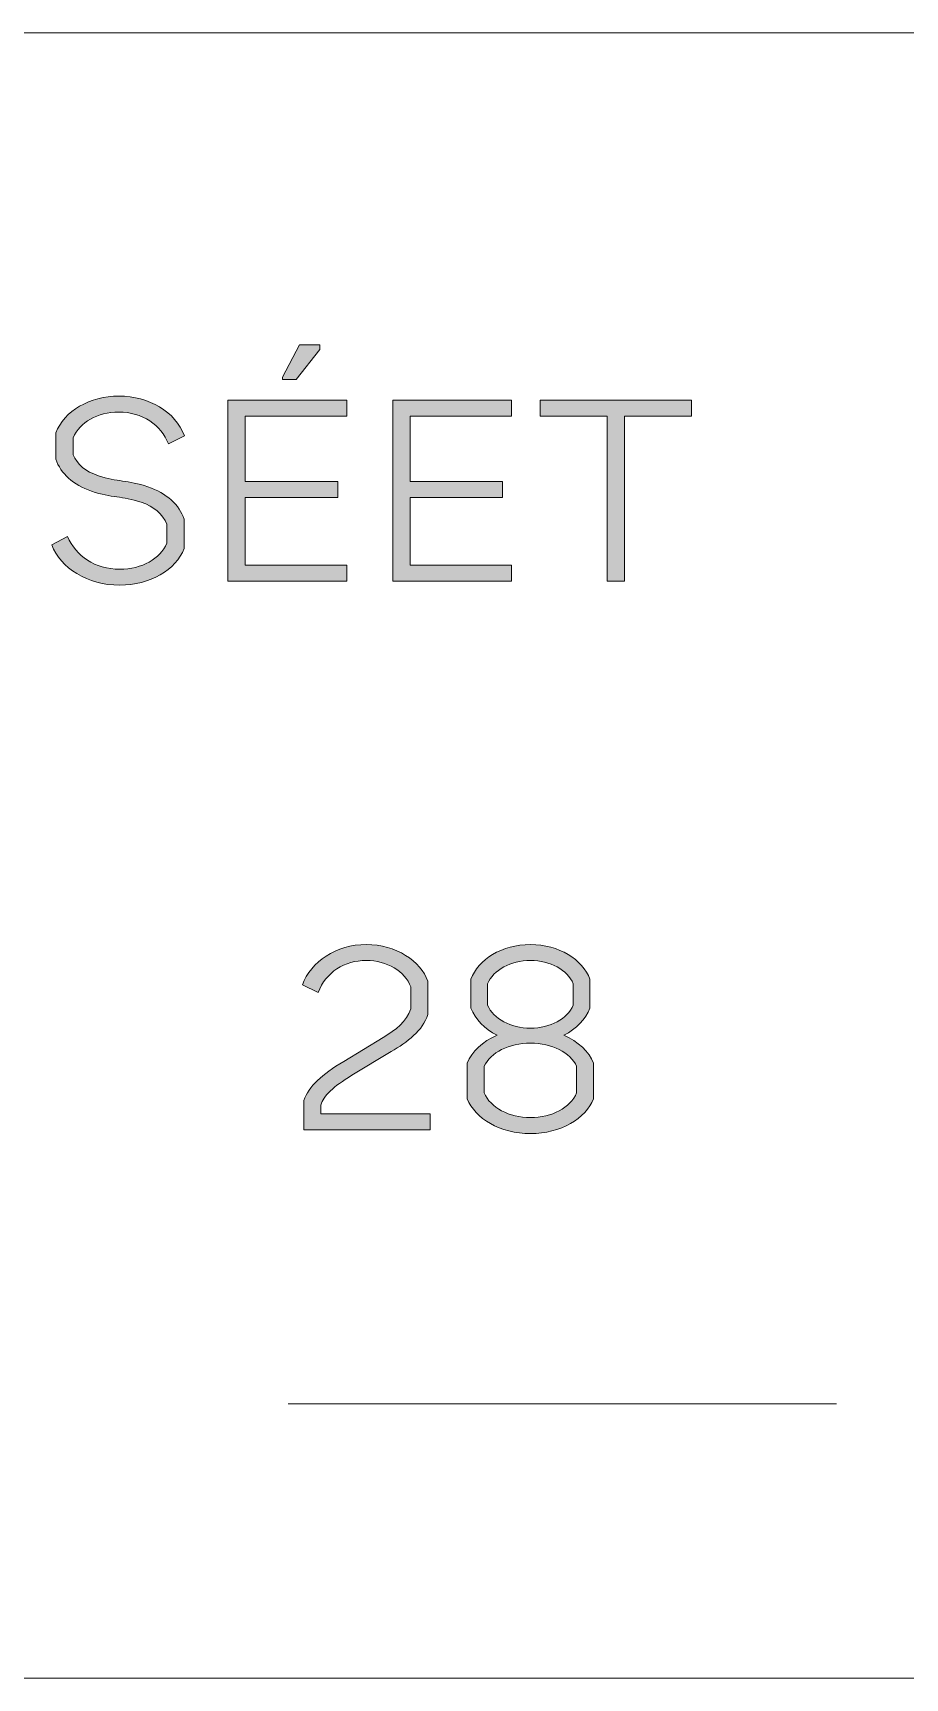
# Model space of a CAD drawing. Header units: inches. Extents: x 105 to 230, y -170 to -140.
# Drawn here: x 165.34 to 181.25, y -170 to -140 of the extents above; entities that cross this region are included whole.
import ezdxf

# ---------------------------------------------------------------- set-up
doc = ezdxf.new("R2010")
doc.units = ezdxf.units.IN
doc.header["$MEASUREMENT"] = 0
for name, color, linetype in [('CUT', 7, 'Continuous'), ('ENGRAVE', 7, 'Continuous'), ('TYPE', 7, 'Continuous')]:
    doc.layers.add(name, color=color, linetype=linetype)

# ---------------------------------------------------------------- blocks, each defined once
blk = doc.blocks.new('block 3')
at = {"layer": 'TYPE', "true_color": 0xffffff}
h = blk.add_hatch(color=7, dxfattribs=at)
h.dxf.hatch_style = 2
h.paths.add_polyline_path([(169.217, -146.989), (169.217, -148.178), (170.903, -148.178), (170.903, -148.473), (169.217, -148.473), (169.217, -149.705), (171.067, -149.705), (171.067, -150), (168.899, -150), (168.899, -146.694), (171.067, -146.694), (171.067, -146.989)])
h.paths.add_polyline_path([(170.144, -146.319), (169.896, -146.319), (169.896, -146.277), (170.205, -145.687), (170.575, -145.687), (170.575, -145.771)])
h = blk.add_hatch(color=7, dxfattribs=at)
h.dxf.hatch_style = 2
edge = h.paths.add_edge_path()
edge.add_spline(control_points=[(165.686, -149.335), (165.686, -149.335), (165.976, -149.185), (165.976, -149.185), (166.13, -149.541), (166.472, -149.78), (166.927, -149.78), (167.334, -149.78), (167.667, -149.588), (167.784, -149.307), (167.784, -149.307), (167.784, -148.956), (167.784, -148.956), (167.709, -148.773), (167.554, -148.637), (167.315, -148.558), (166.969, -148.441), (166.786, -148.483), (166.412, -148.356), (166.079, -148.244), (165.849, -148.033), (165.761, -147.775), (165.761, -147.775), (165.761, -147.293), (165.761, -147.293), (165.915, -146.895), (166.379, -146.623), (166.913, -146.623), (167.461, -146.623), (167.943, -146.909), (168.107, -147.349), (168.107, -147.349), (167.816, -147.495), (167.816, -147.495), (167.676, -147.148), (167.343, -146.914), (166.908, -146.914), (166.524, -146.914), (166.196, -147.096), (166.079, -147.382), (166.079, -147.382), (166.079, -147.691), (166.079, -147.691), (166.154, -147.874), (166.304, -147.996), (166.538, -148.075), (166.885, -148.192), (167.067, -148.15), (167.442, -148.277), (167.779, -148.389), (168.013, -148.609), (168.102, -148.867), (168.102, -148.867), (168.102, -149.401), (168.102, -149.401), (167.952, -149.789), (167.479, -150.07), (166.927, -150.07), (166.341, -150.07), (165.845, -149.756), (165.686, -149.335)], knot_values=[0, 0, 0, 0, 1, 1, 1, 2, 2, 2, 3, 3, 3, 4, 4, 4, 5, 5, 5, 6, 6, 6, 7, 7, 7, 8, 8, 8, 9, 9, 9, 10, 10, 10, 11, 11, 11, 12, 12, 12, 13, 13, 13, 14, 14, 14, 15, 15, 15, 16, 16, 16, 17, 17, 17, 18, 18, 18, 19, 19, 19, 20, 20, 20, 20], degree=3, periodic=1)
h = blk.add_hatch(color=7, dxfattribs=at)
h.dxf.hatch_style = 2
h.paths.add_polyline_path([(172.224, -146.989), (172.224, -148.178), (173.91, -148.178), (173.91, -148.473), (172.224, -148.473), (172.224, -149.705), (174.074, -149.705), (174.074, -150), (171.906, -150), (171.906, -146.694), (174.074, -146.694), (174.074, -146.989)])
h = blk.add_hatch(color=7, dxfattribs=at)
h.dxf.hatch_style = 2
h.paths.add_polyline_path([(177.353, -146.989), (176.135, -146.989), (176.135, -150), (175.817, -150), (175.817, -146.989), (174.594, -146.989), (174.594, -146.694), (177.353, -146.694)])
at = {"layer": 'TYPE', "lineweight": 0}
for points in [[(170.144, -146.319), (169.896, -146.319), (169.896, -146.277), (170.205, -145.687), (170.575, -145.687), (170.575, -145.771), (170.144, -146.319)], [(169.217, -146.989), (169.217, -148.178), (170.903, -148.178), (170.903, -148.473), (169.217, -148.473), (169.217, -149.705), (171.067, -149.705), (171.067, -150), (168.899, -150), (168.899, -146.694), (171.067, -146.694), (171.067, -146.989), (169.217, -146.989)], [(172.224, -146.989), (172.224, -148.178), (173.91, -148.178), (173.91, -148.473), (172.224, -148.473), (172.224, -149.705), (174.074, -149.705), (174.074, -150), (171.906, -150), (171.906, -146.694), (174.074, -146.694), (174.074, -146.989), (172.224, -146.989)], [(177.353, -146.989), (176.135, -146.989), (176.135, -150), (175.817, -150), (175.817, -146.989), (174.594, -146.989), (174.594, -146.694), (177.353, -146.694), (177.353, -146.989)]]:
    blk.add_lwpolyline(points, dxfattribs=at)
blk.add_open_spline([(165.686, -149.335), (165.686, -149.335), (165.976, -149.185), (165.976, -149.185), (166.13, -149.541), (166.472, -149.78), (166.927, -149.78), (167.334, -149.78), (167.667, -149.588), (167.784, -149.307), (167.784, -149.307), (167.784, -148.956), (167.784, -148.956), (167.709, -148.773), (167.554, -148.637), (167.315, -148.558), (166.969, -148.441), (166.786, -148.483), (166.412, -148.356), (166.079, -148.244), (165.849, -148.033), (165.761, -147.775), (165.761, -147.775), (165.761, -147.293), (165.761, -147.293), (165.915, -146.895), (166.379, -146.623), (166.913, -146.623), (167.461, -146.623), (167.943, -146.909), (168.107, -147.349), (168.107, -147.349), (167.816, -147.495), (167.816, -147.495), (167.676, -147.148), (167.343, -146.914), (166.908, -146.914), (166.524, -146.914), (166.196, -147.096), (166.079, -147.382), (166.079, -147.382), (166.079, -147.691), (166.079, -147.691), (166.154, -147.874), (166.304, -147.996), (166.538, -148.075), (166.885, -148.192), (167.067, -148.15), (167.442, -148.277), (167.779, -148.389), (168.013, -148.609), (168.102, -148.867), (168.102, -148.867), (168.102, -149.401), (168.102, -149.401), (167.952, -149.789), (167.479, -150.07), (166.927, -150.07), (166.341, -150.07), (165.845, -149.756), (165.686, -149.335)], degree=3, knots=[0, 0, 0, 0, 1, 1, 1, 2, 2, 2, 3, 3, 3, 4, 4, 4, 5, 5, 5, 6, 6, 6, 7, 7, 7, 8, 8, 8, 9, 9, 9, 10, 10, 10, 11, 11, 11, 12, 12, 12, 13, 13, 13, 14, 14, 14, 15, 15, 15, 16, 16, 16, 17, 17, 17, 18, 18, 18, 19, 19, 19, 20, 20, 20, 20], dxfattribs=at)
blk = doc.blocks.new('block 8')
at = {"layer": 'TYPE', "true_color": 0xffffff}
h = blk.add_hatch(color=7, dxfattribs=at)
h.dxf.hatch_style = 2
edge = h.paths.add_edge_path()
edge.add_spline(control_points=[(170.286, -159.466), (170.375, -159.209), (170.614, -158.993), (171.011, -158.754), (171.011, -158.754), (171.728, -158.319), (171.728, -158.319), (171.962, -158.178), (172.164, -158.028), (172.234, -157.799), (172.234, -157.799), (172.234, -157.396), (172.234, -157.396), (172.131, -157.11), (171.798, -156.914), (171.424, -156.914), (171.026, -156.914), (170.684, -157.125), (170.548, -157.499), (170.548, -157.499), (170.257, -157.359), (170.257, -157.359), (170.412, -156.937), (170.876, -156.623), (171.424, -156.623), (171.962, -156.623), (172.421, -156.928), (172.543, -157.293), (172.543, -157.293), (172.543, -157.897), (172.543, -157.897), (172.459, -158.197), (172.164, -158.403), (171.878, -158.576), (171.878, -158.576), (171.161, -159.007), (171.161, -159.007), (170.82, -159.213), (170.646, -159.382), (170.595, -159.55), (170.595, -159.55), (170.595, -159.709), (170.595, -159.709), (170.595, -159.709), (172.59, -159.709), (172.59, -159.709), (172.59, -159.709), (172.59, -160), (172.59, -160), (172.59, -160), (170.286, -160), (170.286, -160), (170.286, -160), (170.286, -159.466), (170.286, -159.466)], knot_values=[0, 0, 0, 0, 1, 1, 1, 2, 2, 2, 3, 3, 3, 4, 4, 4, 5, 5, 5, 6, 6, 6, 7, 7, 7, 8, 8, 8, 9, 9, 9, 10, 10, 10, 11, 11, 11, 12, 12, 12, 13, 13, 13, 14, 14, 14, 15, 15, 15, 16, 16, 16, 17, 17, 17, 18, 18, 18, 18], degree=3, periodic=1)
h = blk.add_hatch(color=7, dxfattribs=at)
h.dxf.hatch_style = 2
edge = h.paths.add_edge_path()
edge.add_spline(control_points=[(175.569, -158.787), (175.569, -158.787), (175.569, -159.438), (175.569, -159.438), (175.428, -159.794), (174.969, -160.07), (174.417, -160.07), (173.864, -160.07), (173.405, -159.794), (173.265, -159.438), (173.265, -159.438), (173.265, -158.787), (173.265, -158.787), (173.349, -158.576), (173.545, -158.394), (173.808, -158.277), (173.578, -158.164), (173.41, -157.986), (173.33, -157.785), (173.33, -157.785), (173.33, -157.256), (173.33, -157.256), (173.466, -156.9), (173.892, -156.623), (174.417, -156.623), (174.941, -156.623), (175.367, -156.9), (175.503, -157.256), (175.503, -157.256), (175.503, -157.785), (175.503, -157.785), (175.423, -157.986), (175.255, -158.164), (175.025, -158.277), (175.288, -158.394), (175.484, -158.576), (175.569, -158.787)], knot_values=[0, 0, 0, 0, 1, 1, 1, 2, 2, 2, 3, 3, 3, 4, 4, 4, 5, 5, 5, 6, 6, 6, 7, 7, 7, 8, 8, 8, 9, 9, 9, 10, 10, 10, 11, 11, 11, 12, 12, 12, 12], degree=3, periodic=1)
edge = h.paths.add_edge_path()
edge.add_spline(control_points=[(175.26, -158.843), (175.147, -158.595), (174.805, -158.422), (174.417, -158.422), (174.028, -158.422), (173.686, -158.595), (173.574, -158.843), (173.574, -158.843), (173.574, -159.33), (173.574, -159.33), (173.686, -159.597), (174.028, -159.78), (174.417, -159.78), (174.805, -159.78), (175.147, -159.597), (175.26, -159.33), (175.26, -159.33), (175.26, -158.843), (175.26, -158.843)], knot_values=[0, 0, 0, 0, 1, 1, 1, 2, 2, 2, 3, 3, 3, 4, 4, 4, 5, 5, 5, 6, 6, 6, 6], degree=3, periodic=1)
edge = h.paths.add_edge_path()
edge.add_spline(control_points=[(174.417, -158.15), (174.777, -158.15), (175.091, -157.977), (175.199, -157.729), (175.199, -157.729), (175.199, -157.34), (175.199, -157.34), (175.091, -157.087), (174.777, -156.914), (174.417, -156.914), (174.056, -156.914), (173.742, -157.087), (173.635, -157.34), (173.635, -157.34), (173.635, -157.729), (173.635, -157.729), (173.742, -157.977), (174.056, -158.15), (174.417, -158.15)], knot_values=[0, 0, 0, 0, 1, 1, 1, 2, 2, 2, 3, 3, 3, 4, 4, 4, 5, 5, 5, 6, 6, 6, 6], degree=3, periodic=1)
at = {"layer": 'TYPE', "lineweight": 0}
for points, knots in [([(170.286, -159.466), (170.375, -159.209), (170.614, -158.993), (171.011, -158.754), (171.011, -158.754), (171.728, -158.319), (171.728, -158.319), (171.962, -158.178), (172.164, -158.028), (172.234, -157.799), (172.234, -157.799), (172.234, -157.396), (172.234, -157.396), (172.131, -157.11), (171.798, -156.914), (171.424, -156.914), (171.026, -156.914), (170.684, -157.125), (170.548, -157.499), (170.548, -157.499), (170.257, -157.359), (170.257, -157.359), (170.412, -156.937), (170.876, -156.623), (171.424, -156.623), (171.962, -156.623), (172.421, -156.928), (172.543, -157.293), (172.543, -157.293), (172.543, -157.897), (172.543, -157.897), (172.459, -158.197), (172.164, -158.403), (171.878, -158.576), (171.878, -158.576), (171.161, -159.007), (171.161, -159.007), (170.82, -159.213), (170.646, -159.382), (170.595, -159.55), (170.595, -159.55), (170.595, -159.709), (170.595, -159.709), (170.595, -159.709), (172.59, -159.709), (172.59, -159.709), (172.59, -159.709), (172.59, -160), (172.59, -160), (172.59, -160), (170.286, -160), (170.286, -160), (170.286, -160), (170.286, -159.466), (170.286, -159.466)], [0, 0, 0, 0, 1, 1, 1, 2, 2, 2, 3, 3, 3, 4, 4, 4, 5, 5, 5, 6, 6, 6, 7, 7, 7, 8, 8, 8, 9, 9, 9, 10, 10, 10, 11, 11, 11, 12, 12, 12, 13, 13, 13, 14, 14, 14, 15, 15, 15, 16, 16, 16, 17, 17, 17, 18, 18, 18, 18]), ([(175.569, -158.787), (175.569, -158.787), (175.569, -159.438), (175.569, -159.438), (175.428, -159.794), (174.969, -160.07), (174.417, -160.07), (173.864, -160.07), (173.405, -159.794), (173.265, -159.438), (173.265, -159.438), (173.265, -158.787), (173.265, -158.787), (173.349, -158.576), (173.545, -158.394), (173.808, -158.277), (173.578, -158.164), (173.41, -157.986), (173.33, -157.785), (173.33, -157.785), (173.33, -157.256), (173.33, -157.256), (173.466, -156.9), (173.892, -156.623), (174.417, -156.623), (174.941, -156.623), (175.367, -156.9), (175.503, -157.256), (175.503, -157.256), (175.503, -157.785), (175.503, -157.785), (175.423, -157.986), (175.255, -158.164), (175.025, -158.277), (175.288, -158.394), (175.484, -158.576), (175.569, -158.787)], [0, 0, 0, 0, 1, 1, 1, 2, 2, 2, 3, 3, 3, 4, 4, 4, 5, 5, 5, 6, 6, 6, 7, 7, 7, 8, 8, 8, 9, 9, 9, 10, 10, 10, 11, 11, 11, 12, 12, 12, 12]), ([(174.417, -158.15), (174.777, -158.15), (175.091, -157.977), (175.199, -157.729), (175.199, -157.729), (175.199, -157.34), (175.199, -157.34), (175.091, -157.087), (174.777, -156.914), (174.417, -156.914), (174.056, -156.914), (173.742, -157.087), (173.635, -157.34), (173.635, -157.34), (173.635, -157.729), (173.635, -157.729), (173.742, -157.977), (174.056, -158.15), (174.417, -158.15)], [0, 0, 0, 0, 1, 1, 1, 2, 2, 2, 3, 3, 3, 4, 4, 4, 5, 5, 5, 6, 6, 6, 6]), ([(175.26, -158.843), (175.147, -158.595), (174.805, -158.422), (174.417, -158.422), (174.028, -158.422), (173.686, -158.595), (173.574, -158.843), (173.574, -158.843), (173.574, -159.33), (173.574, -159.33), (173.686, -159.597), (174.028, -159.78), (174.417, -159.78), (174.805, -159.78), (175.147, -159.597), (175.26, -159.33), (175.26, -159.33), (175.26, -158.843), (175.26, -158.843)], [0, 0, 0, 0, 1, 1, 1, 2, 2, 2, 3, 3, 3, 4, 4, 4, 5, 5, 5, 6, 6, 6, 6])]:
    blk.add_open_spline(points, degree=3, knots=knots, dxfattribs=at)
blk = doc.blocks.new('block 14')
at = {"layer": 'ENGRAVE', "true_color": 0xffffff}
h = blk.add_hatch(color=7, dxfattribs=at)
h.dxf.hatch_style = 2
h.paths.add_polyline_path([(169.217, -146.989), (169.217, -148.178), (170.903, -148.178), (170.903, -148.473), (169.217, -148.473), (169.217, -149.705), (171.067, -149.705), (171.067, -150), (168.899, -150), (168.899, -146.694), (171.067, -146.694), (171.067, -146.989)])
h.paths.add_polyline_path([(170.144, -146.319), (169.896, -146.319), (169.896, -146.277), (170.205, -145.687), (170.575, -145.687), (170.575, -145.771)])
h = blk.add_hatch(color=7, dxfattribs=at)
h.dxf.hatch_style = 2
edge = h.paths.add_edge_path()
edge.add_spline(control_points=[(165.686, -149.335), (165.686, -149.335), (165.976, -149.185), (165.976, -149.185), (166.13, -149.541), (166.472, -149.78), (166.927, -149.78), (167.334, -149.78), (167.667, -149.588), (167.784, -149.307), (167.784, -149.307), (167.784, -148.956), (167.784, -148.956), (167.709, -148.773), (167.554, -148.637), (167.315, -148.558), (166.969, -148.441), (166.786, -148.483), (166.412, -148.356), (166.079, -148.244), (165.849, -148.033), (165.761, -147.775), (165.761, -147.775), (165.761, -147.293), (165.761, -147.293), (165.915, -146.895), (166.379, -146.623), (166.913, -146.623), (167.461, -146.623), (167.943, -146.909), (168.107, -147.349), (168.107, -147.349), (167.816, -147.495), (167.816, -147.495), (167.676, -147.148), (167.343, -146.914), (166.908, -146.914), (166.524, -146.914), (166.196, -147.096), (166.079, -147.382), (166.079, -147.382), (166.079, -147.691), (166.079, -147.691), (166.154, -147.874), (166.304, -147.996), (166.538, -148.075), (166.885, -148.192), (167.067, -148.15), (167.442, -148.277), (167.779, -148.389), (168.013, -148.609), (168.102, -148.867), (168.102, -148.867), (168.102, -149.401), (168.102, -149.401), (167.952, -149.789), (167.479, -150.07), (166.927, -150.07), (166.341, -150.07), (165.845, -149.756), (165.686, -149.335)], knot_values=[0, 0, 0, 0, 1, 1, 1, 2, 2, 2, 3, 3, 3, 4, 4, 4, 5, 5, 5, 6, 6, 6, 7, 7, 7, 8, 8, 8, 9, 9, 9, 10, 10, 10, 11, 11, 11, 12, 12, 12, 13, 13, 13, 14, 14, 14, 15, 15, 15, 16, 16, 16, 17, 17, 17, 18, 18, 18, 19, 19, 19, 20, 20, 20, 20], degree=3, periodic=1)
h = blk.add_hatch(color=7, dxfattribs=at)
h.dxf.hatch_style = 2
h.paths.add_polyline_path([(172.224, -146.989), (172.224, -148.178), (173.91, -148.178), (173.91, -148.473), (172.224, -148.473), (172.224, -149.705), (174.074, -149.705), (174.074, -150), (171.906, -150), (171.906, -146.694), (174.074, -146.694), (174.074, -146.989)])
h = blk.add_hatch(color=7, dxfattribs=at)
h.dxf.hatch_style = 2
h.paths.add_polyline_path([(177.353, -146.989), (176.135, -146.989), (176.135, -150), (175.817, -150), (175.817, -146.989), (174.594, -146.989), (174.594, -146.694), (177.353, -146.694)])
at = {"layer": 'ENGRAVE', "lineweight": 0}
for points in [[(170.144, -146.319), (169.896, -146.319), (169.896, -146.277), (170.205, -145.687), (170.575, -145.687), (170.575, -145.771), (170.144, -146.319)], [(169.217, -146.989), (169.217, -148.178), (170.903, -148.178), (170.903, -148.473), (169.217, -148.473), (169.217, -149.705), (171.067, -149.705), (171.067, -150), (168.899, -150), (168.899, -146.694), (171.067, -146.694), (171.067, -146.989), (169.217, -146.989)], [(172.224, -146.989), (172.224, -148.178), (173.91, -148.178), (173.91, -148.473), (172.224, -148.473), (172.224, -149.705), (174.074, -149.705), (174.074, -150), (171.906, -150), (171.906, -146.694), (174.074, -146.694), (174.074, -146.989), (172.224, -146.989)], [(177.353, -146.989), (176.135, -146.989), (176.135, -150), (175.817, -150), (175.817, -146.989), (174.594, -146.989), (174.594, -146.694), (177.353, -146.694), (177.353, -146.989)]]:
    blk.add_lwpolyline(points, dxfattribs=at)
blk.add_open_spline([(165.686, -149.335), (165.686, -149.335), (165.976, -149.185), (165.976, -149.185), (166.13, -149.541), (166.472, -149.78), (166.927, -149.78), (167.334, -149.78), (167.667, -149.588), (167.784, -149.307), (167.784, -149.307), (167.784, -148.956), (167.784, -148.956), (167.709, -148.773), (167.554, -148.637), (167.315, -148.558), (166.969, -148.441), (166.786, -148.483), (166.412, -148.356), (166.079, -148.244), (165.849, -148.033), (165.761, -147.775), (165.761, -147.775), (165.761, -147.293), (165.761, -147.293), (165.915, -146.895), (166.379, -146.623), (166.913, -146.623), (167.461, -146.623), (167.943, -146.909), (168.107, -147.349), (168.107, -147.349), (167.816, -147.495), (167.816, -147.495), (167.676, -147.148), (167.343, -146.914), (166.908, -146.914), (166.524, -146.914), (166.196, -147.096), (166.079, -147.382), (166.079, -147.382), (166.079, -147.691), (166.079, -147.691), (166.154, -147.874), (166.304, -147.996), (166.538, -148.075), (166.885, -148.192), (167.067, -148.15), (167.442, -148.277), (167.779, -148.389), (168.013, -148.609), (168.102, -148.867), (168.102, -148.867), (168.102, -149.401), (168.102, -149.401), (167.952, -149.789), (167.479, -150.07), (166.927, -150.07), (166.341, -150.07), (165.845, -149.756), (165.686, -149.335)], degree=3, knots=[0, 0, 0, 0, 1, 1, 1, 2, 2, 2, 3, 3, 3, 4, 4, 4, 5, 5, 5, 6, 6, 6, 7, 7, 7, 8, 8, 8, 9, 9, 9, 10, 10, 10, 11, 11, 11, 12, 12, 12, 13, 13, 13, 14, 14, 14, 15, 15, 15, 16, 16, 16, 17, 17, 17, 18, 18, 18, 19, 19, 19, 20, 20, 20, 20], dxfattribs=at)
blk = doc.blocks.new('block 19')
at = {"layer": 'ENGRAVE', "true_color": 0xffffff}
h = blk.add_hatch(color=7, dxfattribs=at)
h.dxf.hatch_style = 2
edge = h.paths.add_edge_path()
edge.add_spline(control_points=[(170.286, -159.466), (170.375, -159.209), (170.614, -158.993), (171.011, -158.754), (171.011, -158.754), (171.728, -158.319), (171.728, -158.319), (171.962, -158.178), (172.164, -158.028), (172.234, -157.799), (172.234, -157.799), (172.234, -157.396), (172.234, -157.396), (172.131, -157.11), (171.798, -156.914), (171.424, -156.914), (171.026, -156.914), (170.684, -157.125), (170.548, -157.499), (170.548, -157.499), (170.257, -157.359), (170.257, -157.359), (170.412, -156.937), (170.876, -156.623), (171.424, -156.623), (171.962, -156.623), (172.421, -156.928), (172.543, -157.293), (172.543, -157.293), (172.543, -157.897), (172.543, -157.897), (172.459, -158.197), (172.164, -158.403), (171.878, -158.576), (171.878, -158.576), (171.161, -159.007), (171.161, -159.007), (170.82, -159.213), (170.646, -159.382), (170.595, -159.55), (170.595, -159.55), (170.595, -159.709), (170.595, -159.709), (170.595, -159.709), (172.59, -159.709), (172.59, -159.709), (172.59, -159.709), (172.59, -160), (172.59, -160), (172.59, -160), (170.286, -160), (170.286, -160), (170.286, -160), (170.286, -159.466), (170.286, -159.466)], knot_values=[0, 0, 0, 0, 1, 1, 1, 2, 2, 2, 3, 3, 3, 4, 4, 4, 5, 5, 5, 6, 6, 6, 7, 7, 7, 8, 8, 8, 9, 9, 9, 10, 10, 10, 11, 11, 11, 12, 12, 12, 13, 13, 13, 14, 14, 14, 15, 15, 15, 16, 16, 16, 17, 17, 17, 18, 18, 18, 18], degree=3, periodic=1)
h = blk.add_hatch(color=7, dxfattribs=at)
h.dxf.hatch_style = 2
edge = h.paths.add_edge_path()
edge.add_spline(control_points=[(175.569, -158.787), (175.569, -158.787), (175.569, -159.438), (175.569, -159.438), (175.428, -159.794), (174.969, -160.07), (174.417, -160.07), (173.864, -160.07), (173.405, -159.794), (173.265, -159.438), (173.265, -159.438), (173.265, -158.787), (173.265, -158.787), (173.349, -158.576), (173.545, -158.394), (173.808, -158.277), (173.578, -158.164), (173.41, -157.986), (173.33, -157.785), (173.33, -157.785), (173.33, -157.256), (173.33, -157.256), (173.466, -156.9), (173.892, -156.623), (174.417, -156.623), (174.941, -156.623), (175.367, -156.9), (175.503, -157.256), (175.503, -157.256), (175.503, -157.785), (175.503, -157.785), (175.423, -157.986), (175.255, -158.164), (175.025, -158.277), (175.288, -158.394), (175.484, -158.576), (175.569, -158.787)], knot_values=[0, 0, 0, 0, 1, 1, 1, 2, 2, 2, 3, 3, 3, 4, 4, 4, 5, 5, 5, 6, 6, 6, 7, 7, 7, 8, 8, 8, 9, 9, 9, 10, 10, 10, 11, 11, 11, 12, 12, 12, 12], degree=3, periodic=1)
edge = h.paths.add_edge_path()
edge.add_spline(control_points=[(175.26, -158.843), (175.147, -158.595), (174.805, -158.422), (174.417, -158.422), (174.028, -158.422), (173.686, -158.595), (173.574, -158.843), (173.574, -158.843), (173.574, -159.33), (173.574, -159.33), (173.686, -159.597), (174.028, -159.78), (174.417, -159.78), (174.805, -159.78), (175.147, -159.597), (175.26, -159.33), (175.26, -159.33), (175.26, -158.843), (175.26, -158.843)], knot_values=[0, 0, 0, 0, 1, 1, 1, 2, 2, 2, 3, 3, 3, 4, 4, 4, 5, 5, 5, 6, 6, 6, 6], degree=3, periodic=1)
edge = h.paths.add_edge_path()
edge.add_spline(control_points=[(174.417, -158.15), (174.777, -158.15), (175.091, -157.977), (175.199, -157.729), (175.199, -157.729), (175.199, -157.34), (175.199, -157.34), (175.091, -157.087), (174.777, -156.914), (174.417, -156.914), (174.056, -156.914), (173.742, -157.087), (173.635, -157.34), (173.635, -157.34), (173.635, -157.729), (173.635, -157.729), (173.742, -157.977), (174.056, -158.15), (174.417, -158.15)], knot_values=[0, 0, 0, 0, 1, 1, 1, 2, 2, 2, 3, 3, 3, 4, 4, 4, 5, 5, 5, 6, 6, 6, 6], degree=3, periodic=1)
at = {"layer": 'ENGRAVE', "lineweight": 0}
for points, knots in [([(170.286, -159.466), (170.375, -159.209), (170.614, -158.993), (171.011, -158.754), (171.011, -158.754), (171.728, -158.319), (171.728, -158.319), (171.962, -158.178), (172.164, -158.028), (172.234, -157.799), (172.234, -157.799), (172.234, -157.396), (172.234, -157.396), (172.131, -157.11), (171.798, -156.914), (171.424, -156.914), (171.026, -156.914), (170.684, -157.125), (170.548, -157.499), (170.548, -157.499), (170.257, -157.359), (170.257, -157.359), (170.412, -156.937), (170.876, -156.623), (171.424, -156.623), (171.962, -156.623), (172.421, -156.928), (172.543, -157.293), (172.543, -157.293), (172.543, -157.897), (172.543, -157.897), (172.459, -158.197), (172.164, -158.403), (171.878, -158.576), (171.878, -158.576), (171.161, -159.007), (171.161, -159.007), (170.82, -159.213), (170.646, -159.382), (170.595, -159.55), (170.595, -159.55), (170.595, -159.709), (170.595, -159.709), (170.595, -159.709), (172.59, -159.709), (172.59, -159.709), (172.59, -159.709), (172.59, -160), (172.59, -160), (172.59, -160), (170.286, -160), (170.286, -160), (170.286, -160), (170.286, -159.466), (170.286, -159.466)], [0, 0, 0, 0, 1, 1, 1, 2, 2, 2, 3, 3, 3, 4, 4, 4, 5, 5, 5, 6, 6, 6, 7, 7, 7, 8, 8, 8, 9, 9, 9, 10, 10, 10, 11, 11, 11, 12, 12, 12, 13, 13, 13, 14, 14, 14, 15, 15, 15, 16, 16, 16, 17, 17, 17, 18, 18, 18, 18]), ([(175.569, -158.787), (175.569, -158.787), (175.569, -159.438), (175.569, -159.438), (175.428, -159.794), (174.969, -160.07), (174.417, -160.07), (173.864, -160.07), (173.405, -159.794), (173.265, -159.438), (173.265, -159.438), (173.265, -158.787), (173.265, -158.787), (173.349, -158.576), (173.545, -158.394), (173.808, -158.277), (173.578, -158.164), (173.41, -157.986), (173.33, -157.785), (173.33, -157.785), (173.33, -157.256), (173.33, -157.256), (173.466, -156.9), (173.892, -156.623), (174.417, -156.623), (174.941, -156.623), (175.367, -156.9), (175.503, -157.256), (175.503, -157.256), (175.503, -157.785), (175.503, -157.785), (175.423, -157.986), (175.255, -158.164), (175.025, -158.277), (175.288, -158.394), (175.484, -158.576), (175.569, -158.787)], [0, 0, 0, 0, 1, 1, 1, 2, 2, 2, 3, 3, 3, 4, 4, 4, 5, 5, 5, 6, 6, 6, 7, 7, 7, 8, 8, 8, 9, 9, 9, 10, 10, 10, 11, 11, 11, 12, 12, 12, 12]), ([(174.417, -158.15), (174.777, -158.15), (175.091, -157.977), (175.199, -157.729), (175.199, -157.729), (175.199, -157.34), (175.199, -157.34), (175.091, -157.087), (174.777, -156.914), (174.417, -156.914), (174.056, -156.914), (173.742, -157.087), (173.635, -157.34), (173.635, -157.34), (173.635, -157.729), (173.635, -157.729), (173.742, -157.977), (174.056, -158.15), (174.417, -158.15)], [0, 0, 0, 0, 1, 1, 1, 2, 2, 2, 3, 3, 3, 4, 4, 4, 5, 5, 5, 6, 6, 6, 6]), ([(175.26, -158.843), (175.147, -158.595), (174.805, -158.422), (174.417, -158.422), (174.028, -158.422), (173.686, -158.595), (173.574, -158.843), (173.574, -158.843), (173.574, -159.33), (173.574, -159.33), (173.686, -159.597), (174.028, -159.78), (174.417, -159.78), (174.805, -159.78), (175.147, -159.597), (175.26, -159.33), (175.26, -159.33), (175.26, -158.843), (175.26, -158.843)], [0, 0, 0, 0, 1, 1, 1, 2, 2, 2, 3, 3, 3, 4, 4, 4, 5, 5, 5, 6, 6, 6, 6])]:
    blk.add_open_spline(points, degree=3, knots=knots, dxfattribs=at)

msp = doc.modelspace()

# ---------------------------------------------------------------- linework, layer by layer
at = {"layer": 'CUT', "lineweight": 0}
msp.add_lwpolyline([(230, -170), (105, -170), (105, -140), (230, -140), (230, -170)], dxfattribs=at)
at = {"layer": 'CUT', "color": 1, "lineweight": 5, "true_color": 0xff0000}
msp.add_lwpolyline([(170, -165), (180, -165)], dxfattribs=at)

# ---------------------------------------------------------------- block references
at = {"layer": 'ENGRAVE'}
for name in ['block 14', 'block 19']:
    msp.add_blockref(name, (0, 0), dxfattribs=at)
at = {"layer": 'TYPE'}
for name in ['block 3', 'block 8']:
    msp.add_blockref(name, (0, 0), dxfattribs=at)

doc.saveas('drawing.dxf')
